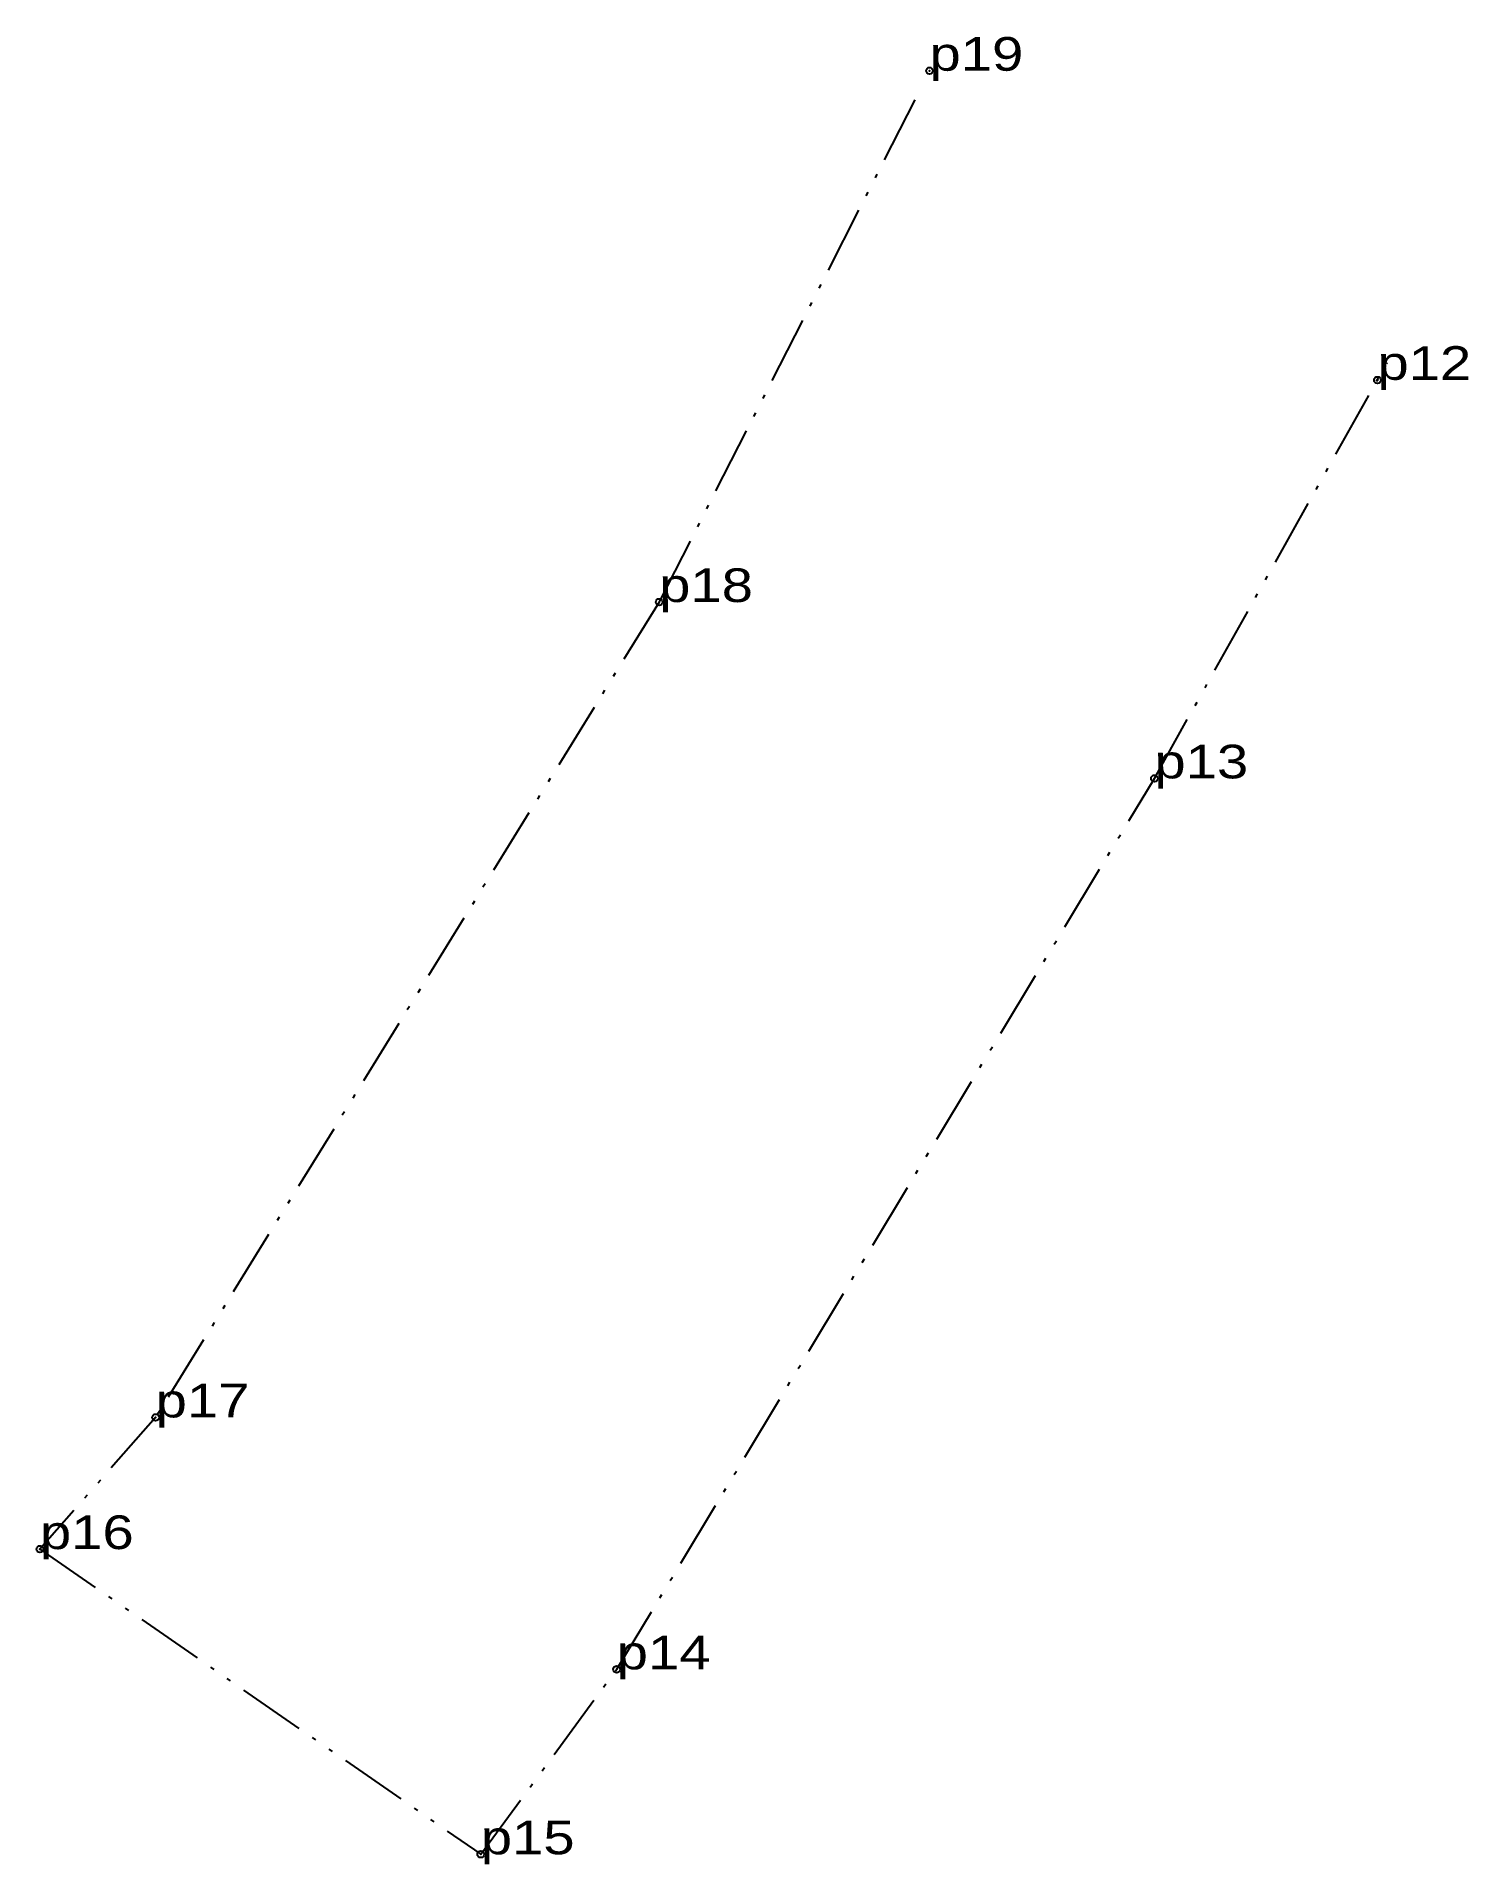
# Model space of a CAD drawing. Header units: metres. Extents: x 534627 to 551823, y 1837013 to 1851188.
# Drawn here: x 551746 to 551822.6, y 1840384.7 to 1840482.4 of the extents above.
import ezdxf

# ---------------------------------------------------------------- set-up
doc = ezdxf.new("R2010")
doc.units = ezdxf.units.M
doc.header["$LTSCALE"] = 0.72
doc.header["$PDMODE"] = 32
doc.header["$PDSIZE"] = 0.36
doc.linetypes.add('DASH_DOUBLE_DOT', pattern=[9.2, 5, -1.2, 0.3, -1.2, 0.3, -1.2])
doc.layers.add('12', color=7, linetype='Continuous')
doc.layers.add('7', color=7, linetype='Continuous')
doc.layers.add('2', color=7, linetype='DASH_DOUBLE_DOT', lineweight=25)

msp = doc.modelspace()

# ---------------------------------------------------------------- linework, layer by layer
at = {"layer": '2'}
msp.add_lwpolyline([(551792.97, 1840479.02), (551779.3, 1840452.16), (551752.37, 1840408.56), (551746.18, 1840401.52), (551769.76, 1840385.2), (551777.03, 1840395.09), (551805.79, 1840442.73), (551818.24, 1840464.97)], dxfattribs=at)
at = {"layer": '7'}
for p in [(551793.76, 1840480.57), (551817.72, 1840464.03), (551779.3, 1840452.16), (551805.79, 1840442.73), (551752.37, 1840408.56), (551746.18, 1840401.52), (551777.03, 1840395.09), (551769.76, 1840385.2)]:
    msp.add_point(p, dxfattribs=at)

# ---------------------------------------------------------------- texts
at = {"layer": '12', "width": 1.25}
for s, p in [('p19', (551793.76, 1840480.57)), ('p12', (551817.72, 1840464.04)), ('p18', (551779.3, 1840452.16)), ('p13', (551805.79, 1840442.73)), ('p17', (551752.37, 1840408.56)), ('p16', (551746.18, 1840401.52)), ('p14', (551777.03, 1840395.09)), ('p15', (551769.76, 1840385.2))]:
    msp.add_text(s, height=1.8, dxfattribs=at).set_placement(p)

doc.saveas('drawing.dxf')
